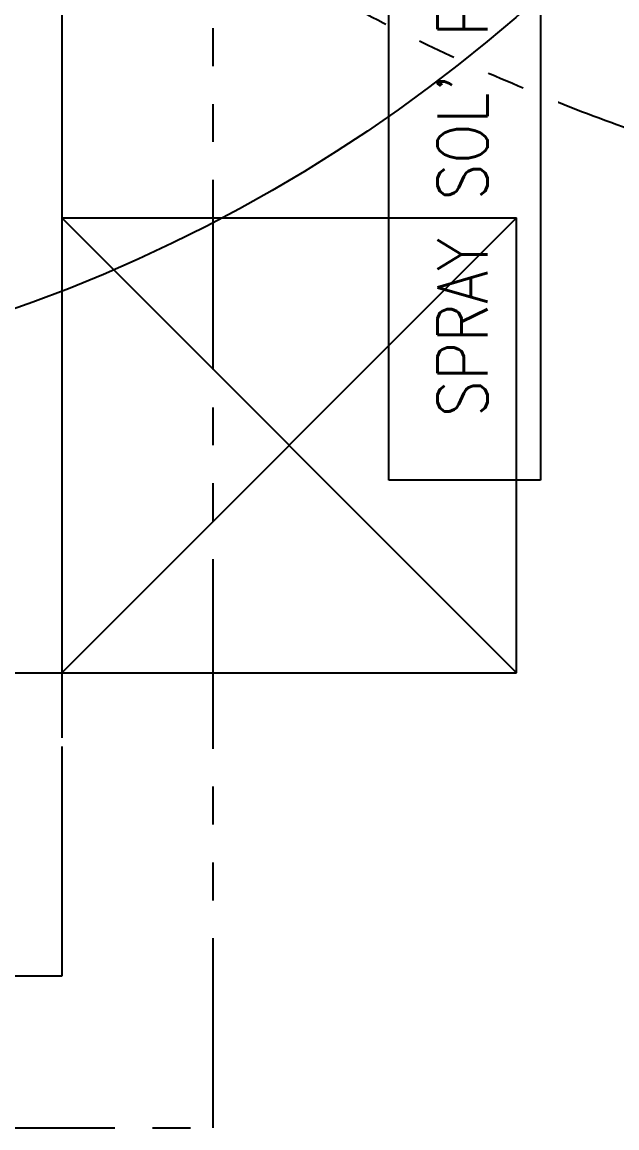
# Model space of a CAD drawing. Header units: millimetres. Extents: x 10462777 to 22643323, y 453826 to 1389191.
# Drawn here: x 11300032 to 11300816, y 593867 to 595325 of the extents above; entities that cross this region are included whole.
import ezdxf

# ---------------------------------------------------------------- set-up
doc = ezdxf.new("R2010")
doc.units = ezdxf.units.MM
doc.header["$LTSCALE"] = 200
doc.header["$MEASUREMENT"] = 0
doc.linetypes.add('PHANTOM', pattern=[2.5, 1.25, -0.25, 0.25, -0.25, 0.25, -0.25])
doc.layers.get('0').update_dxf_attribs({"linetype": 'CONTINUOUS'})
doc.layers.add('DV1_DEFAULT', color=7, linetype='CONTINUOUS')
doc.layers.add('TEXT', color=7, linetype='CONTINUOUS')
doc.layers.add('LAYOUT', color=8, linetype='CONTINUOUS', lineweight=25)
doc.layers.add('TOP$1', color=7, linetype='CONTINUOUS', true_color=0xffffff)
doc.layers.add('TOP$23', color=7, linetype='CONTINUOUS', true_color=0xffffff)
doc.styles.add('ABB', font='txt.shx ', dxfattribs={"width": 0.8, "bigfont": ' whgtxt.shx'})

# ---------------------------------------------------------------- blocks, each defined once
blk = doc.blocks.new('r710ic')
at = {"layer": 'DV1_DEFAULT', "color": 7, "linetype": 'Continuous', "lineweight": 0}
blk.add_arc((272041.4, 104232.6), 2050.1, 156.2009, 202.8943, dxfattribs=at)
at = {"layer": 'LAYOUT', "color": 3}
blk.add_circle((272041.4, 104232.6), 2050.1, dxfattribs=at)
blk = doc.blocks.new('A$C7DA30AB0')
at = {"layer": 'LAYOUT', "color": 6, "linetype": 'PHANTOM'}
blk.add_circle((3030.4, 3026, 0), 2693, dxfattribs=at)
blk = doc.blocks.new('A$C6E6F3D8C')
at = {"ltscale": 10}
for p, q in [((0, 200), (900, 200)), ((0, 0), (0, 200)), ((900, 200), (900, 0)), ((900, 0), (0, 0))]:
    blk.add_line(p, q, dxfattribs=at)
at = {"layer": 'TEXT', "lineweight": -3, "style": 'ABB', "width": 0.85}
blk.add_text("SPRAY SOL' PANEL ", height=66, dxfattribs=at).set_placement((83.5, 69.9))

msp = doc.modelspace()

# ---------------------------------------------------------------- linework, layer by layer
at = {"ltscale": 10}
for p, q in [((11300083.66913, 595066.71124), (11300683.66913, 595066.71124)), ((11300083.66913, 595066.71124), (11300083.66913, 594466.71124)), ((11300683.66913, 595066.71124), (11300083.66913, 594466.71124)), ((11300683.66913, 594466.71124), (11300083.66913, 595066.71124)), ((11300683.66913, 594466.71124), (11300683.66913, 595066.71124)), ((11300083.66913, 594466.71124), (11300683.66913, 594466.71124))]:
    msp.add_line(p, q, dxfattribs=at)
at = {"layer": 'TOP$1', "color": 155, "linetype": 'PHANTOM'}
for p, q in [((11300083.66913, 596669.73804), (11300083.66913, 594066.71124)), ((11300083.66913, 594066.71124), (11298603.66913, 594066.71124))]:
    msp.add_line(p, q, dxfattribs=at)
at = {"layer": 'TOP$23', "color": 155, "linetype": 'PHANTOM'}
for p, q in [((11300283.66913, 593866.71124), (11300283.66913, 601531.71124)), ((11300083.66913, 601331.21124), (11300083.66913, 594066.71124)), ((11298403.66913, 594466.71124), (11300283.66913, 594466.71124)), ((11300083.66913, 594066.71124), (11298603.66913, 594066.71124)), ((11298403.66913, 593866.71124), (11300283.66913, 593866.71124))]:
    msp.add_line(p, q, dxfattribs=at)

# ---------------------------------------------------------------- block references
at = {"ltscale": 10}
for name, p, rotation in [('A$C7DA30AB0', (11304764.24811, 600747.76955, 0), 180), ('A$C6E6F3D8C', (11300715.21673, 594720.81748, 0), 89.99999999999999)]:
    msp.add_blockref(name, p, dxfattribs=dict(at, rotation=rotation))
at = {"layer": 'LAYOUT', "color": 2, "rotation": 89.99999999999999}
msp.add_blockref('r710ic', (11403573.40786, 324839.74027, 0), dxfattribs=at)

doc.saveas('drawing.dxf')
